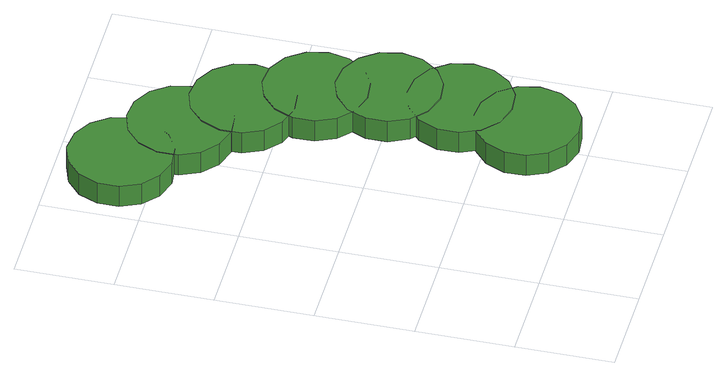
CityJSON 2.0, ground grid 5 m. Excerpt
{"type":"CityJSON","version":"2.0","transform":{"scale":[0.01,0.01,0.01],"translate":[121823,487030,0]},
"CityObjects":{
"tree1":{"type":"SolitaryVegetationObject","attributes":{"function":"something"},"geometry":[{"type":"MultiSurface","lod":"1","boundaries":[[[0,1,2,3,4,5,6,7,8,9,10,11,12,13,14]],[[15,16,17,18,19,20,21,22,23,24,25,26,27,28,29]],[[0,29,28,1]],[[1,28,27,2]],[[2,27,26,3]],[[3,26,25,4]],[[4,25,24,5]],[[5,24,23,6]],[[6,23,22,7]],[[7,22,21,8]],[[8,21,20,9]],[[9,20,19,10]],[[10,19,18,11]],[[11,18,17,12]],[[12,17,16,13]],[[13,16,15,14]],[[14,15,29,0]]]}]},
"tree2":{"type":"SolitaryVegetationObject","attributes":{"function":"something"},"geometry":[{"type":"MultiSurface","lod":"1","boundaries":[[[30,31,32,33,34,35,36,37,38,39,40,41,42,43,44]],[[45,46,47,48,49,50,51,52,53,54,55,56,57,58,59]],[[30,59,58,31]],[[31,58,57,32]],[[32,57,56,33]],[[33,56,55,34]],[[34,55,54,35]],[[35,54,53,36]],[[36,53,52,37]],[[37,52,51,38]],[[38,51,50,39]],[[39,50,49,40]],[[40,49,48,41]],[[41,48,47,42]],[[42,47,46,43]],[[43,46,45,44]],[[44,45,59,30]]]}]},
"tree3":{"type":"SolitaryVegetationObject","attributes":{"function":"something"},"geometry":[{"type":"MultiSurface","lod":"1","boundaries":[[[60,61,62,63,64,65,66,67,68,69,70,71,72,73,74]],[[75,76,77,78,79,80,81,82,83,84,85,86,87,88,89]],[[60,89,88,61]],[[61,88,87,62]],[[62,87,86,63]],[[63,86,85,64]],[[64,85,84,65]],[[65,84,83,66]],[[66,83,82,67]],[[67,82,81,68]],[[68,81,80,69]],[[69,80,79,70]],[[70,79,78,71]],[[71,78,77,72]],[[72,77,76,73]],[[73,76,75,74]],[[74,75,89,60]]]}]},
"tree4":{"type":"SolitaryVegetationObject","attributes":{"function":"something"},"geometry":[{"type":"MultiSurface","lod":"1","boundaries":[[[90,91,92,93,94,95,96,97,98,99,100,101,102,103,104]],[[105,106,107,108,109,110,111,112,113,114,115,116,117,118,119]],[[90,119,118,91]],[[91,118,117,92]],[[92,117,116,93]],[[93,116,115,94]],[[94,115,114,95]],[[95,114,113,96]],[[96,113,112,97]],[[97,112,111,98]],[[98,111,110,99]],[[99,110,109,100]],[[100,109,108,101]],[[101,108,107,102]],[[102,107,106,103]],[[103,106,105,104]],[[104,105,119,90]]]}]},
"tree5":{"type":"SolitaryVegetationObject","attributes":{"function":"something"},"geometry":[{"type":"MultiSurface","lod":"1","boundaries":[[[120,121,122,123,124,125,126,127,128,129,130,131,132,133,134]],[[135,136,137,138,139,140,141,142,143,144,145,146,147,148,149]],[[120,149,148,121]],[[121,148,147,122]],[[122,147,146,123]],[[123,146,145,124]],[[124,145,144,125]],[[125,144,143,126]],[[126,143,142,127]],[[127,142,141,128]],[[128,141,140,129]],[[129,140,139,130]],[[130,139,138,131]],[[131,138,137,132]],[[132,137,136,133]],[[133,136,135,134]],[[134,135,149,120]]]}]},
"tree6":{"type":"SolitaryVegetationObject","attributes":{"function":"something"},"geometry":[{"type":"MultiSurface","lod":"1","boundaries":[[[150,151,152,153,154,155,156,157,158,159,160,161,162,163,164]],[[165,166,167,168,169,170,171,172,173,174,175,176,177,178,179]],[[150,179,178,151]],[[151,178,177,152]],[[152,177,176,153]],[[153,176,175,154]],[[154,175,174,155]],[[155,174,173,156]],[[156,173,172,157]],[[157,172,171,158]],[[158,171,170,159]],[[159,170,169,160]],[[160,169,168,161]],[[161,168,167,162]],[[162,167,166,163]],[[163,166,165,164]],[[164,165,179,150]]]}]},
"tree7":{"type":"SolitaryVegetationObject","attributes":{"function":"something"},"geometry":[{"type":"MultiSurface","lod":"1","boundaries":[[[180,181,182,183,184,185,186,187,188,189,190,191,192,193,194]],[[195,196,197,198,199,200,201,202,203,204,205,206,207,208,209]],[[180,209,208,181]],[[181,208,207,182]],[[182,207,206,183]],[[183,206,205,184]],[[184,205,204,185]],[[185,204,203,186]],[[186,203,202,187]],[[187,202,201,188]],[[188,201,200,189]],[[189,200,199,190]],[[190,199,198,191]],[[191,198,197,192]],[[192,197,196,193]],[[193,196,195,194]],[[194,195,209,180]]]}]}
},
"vertices":[
[610,2176,156],[587,2283,156],[522,2372,156],[427,2427,156],[318,2439,156],[213,2405,156],[131,2331,156],[86,2231,156],[86,2121,156],[131,2020,156],[213,1946,156],[318,1912,156],[427,1924,156],[522,1979,156],[587,2068,156],[587,2068,29],[522,1979,29],[427,1924,29],[318,1912,29],[213,1946,29],[131,2020,29],[86,2121,29],[86,2231,29],[131,2331,29],[213,2405,29],[318,2439,29],[427,2427,29],[522,2372,29],[587,2283,29],[610,2176,29],
[1299,313,163],[1276,420,163],[1211,510,163],[1116,565,163],[1007,576,163],[902,542,163],[820,468,163],[775,368,163],[775,258,163],[820,157,163],[902,83,163],[1007,49,163],[1116,61,163],[1211,116,163],[1276,205,163],[1276,205,36],[1211,116,36],[1116,61,36],[1007,49,36],[902,83,36],[820,157,36],[775,258,36],[775,368,36],[820,468,36],[902,542,36],[1007,576,36],[1116,565,36],[1211,510,36],[1276,420,36],[1299,313,36],
[908,1951,159],[885,2059,159],[821,2148,159],[725,2203,159],[616,2214,159],[511,2180,159],[429,2107,159],[384,2006,159],[384,1896,159],[429,1795,159],[511,1722,159],[616,1688,159],[725,1699,159],[821,1754,159],[885,1843,159],[885,1843,32],[821,1754,32],[725,1699,32],[616,1688,32],[511,1722,32],[429,1795,32],[384,1896,32],[384,2006,32],[429,2107,32],[511,2180,32],[616,2214,32],[725,2203,32],[821,2148,32],[885,2059,32],[908,1951,32],
[1390,668,165],[1367,776,165],[1302,865,165],[1207,920,165],[1098,932,165],[993,898,165],[911,824,165],[866,723,165],[866,613,165],[911,513,165],[993,439,165],[1098,405,165],[1207,416,165],[1302,471,165],[1367,561,165],[1367,561,38],[1302,471,38],[1207,416,38],[1098,405,38],[993,439,38],[911,513,38],[866,613,38],[866,723,38],[911,824,38],[993,898,38],[1098,932,38],[1207,920,38],[1302,865,38],[1367,776,38],[1390,668,38],
[1138,1694,163],[1115,1801,163],[1050,1890,163],[955,1945,163],[846,1957,163],[741,1923,163],[659,1849,163],[614,1749,163],[614,1639,163],[659,1538,163],[741,1464,163],[846,1430,163],[955,1442,163],[1050,1497,163],[1115,1586,163],[1115,1586,36],[1050,1497,36],[955,1442,36],[846,1430,36],[741,1464,36],[659,1538,36],[614,1639,36],[614,1749,36],[659,1849,36],[741,1923,36],[846,1957,36],[955,1945,36],[1050,1890,36],[1115,1801,36],[1138,1694,36],
[1386,1024,167],[1363,1132,167],[1298,1221,167],[1203,1276,167],[1093,1288,167],[988,1254,167],[907,1180,167],[862,1079,167],[862,969,167],[907,869,167],[988,795,167],[1093,761,167],[1203,773,167],[1298,828,167],[1363,917,167],[1363,917,40],[1298,828,40],[1203,773,40],[1093,761,40],[988,795,40],[907,869,40],[862,969,40],[862,1079,40],[907,1180,40],[988,1254,40],[1093,1288,40],[1203,1276,40],[1298,1221,40],[1363,1132,40],[1386,1024,40],
[1306,1370,167],[1283,1477,167],[1219,1567,167],[1123,1622,167],[1014,1633,167],[909,1599,167],[827,1525,167],[782,1425,167],[782,1315,167],[827,1214,167],[909,1140,167],[1014,1106,167],[1123,1118,167],[1219,1173,167],[1283,1262,167],[1283,1262,40],[1219,1173,40],[1123,1118,40],[1014,1106,40],[909,1140,40],[827,1214,40],[782,1315,40],[782,1425,40],[827,1525,40],[909,1599,40],[1014,1633,40],[1123,1622,40],[1219,1567,40],[1283,1477,40],[1306,1370,40]
]}
